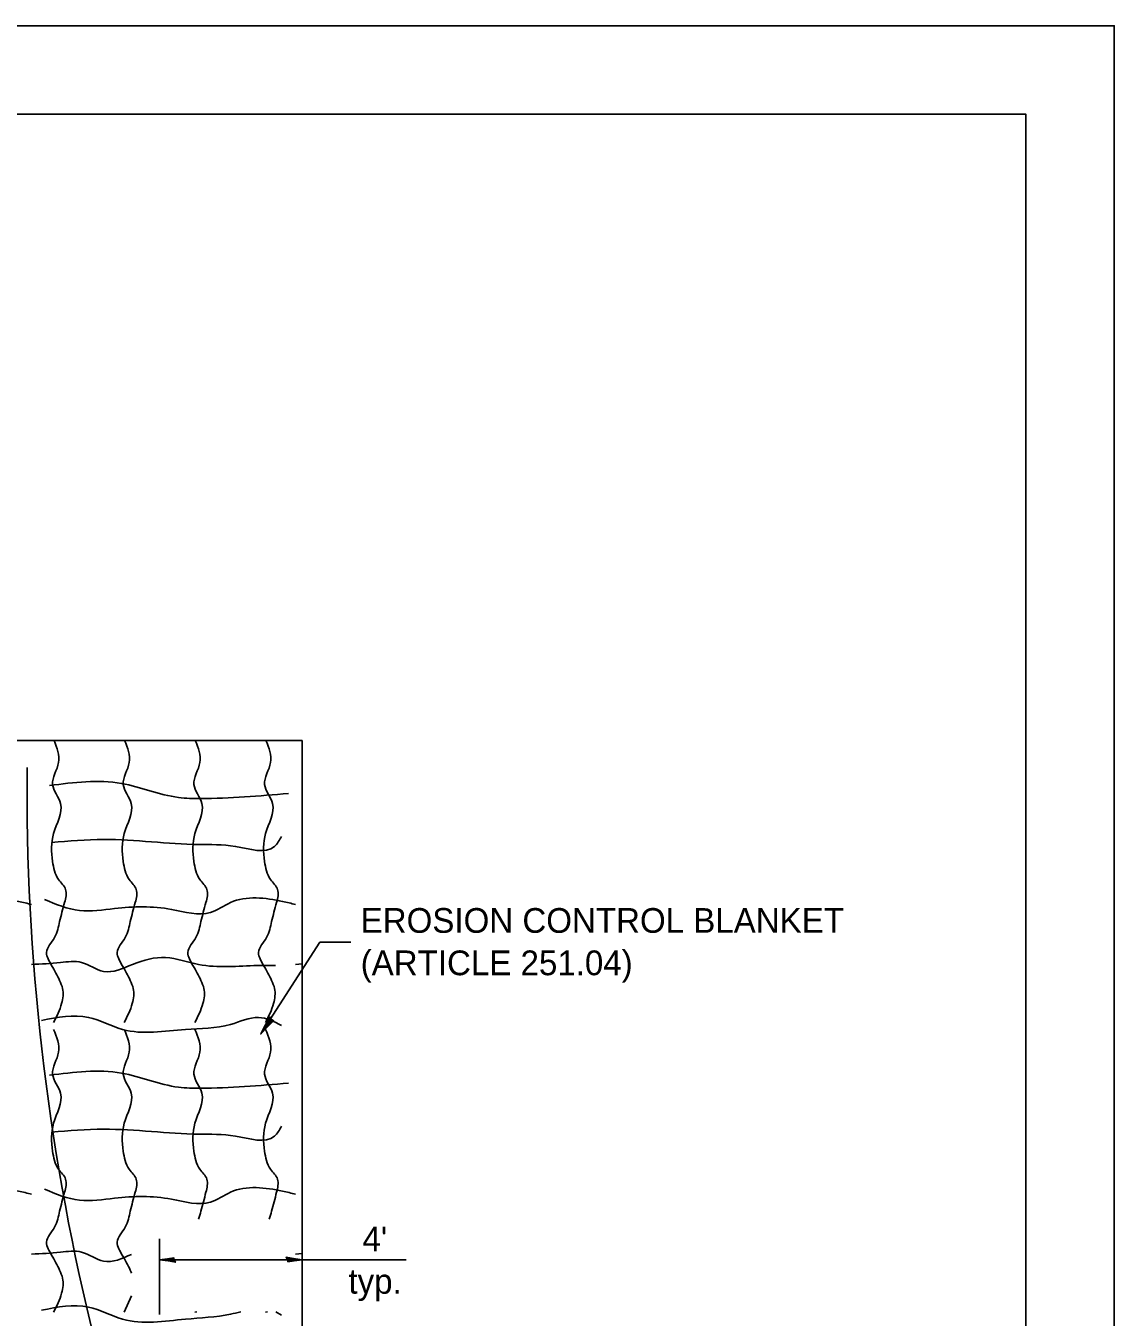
# Model space of a CAD drawing. Extents: x 0 to 2.83, y -0.08 to 1.83.
# Drawn here: x 2.32 to 2.833, y 1.224 to 1.833 of the extents above; entities that cross this region are included whole.
import ezdxf

# ---------------------------------------------------------------- set-up
doc = ezdxf.new("R2010")
doc.units = 0
for name, color, linetype in [('RD_Pr_Roadway_Dimensions', 7, 'Continuous'), ('RD_Pr_Roadway_Notes', 7, 'Continuous'), ('SH_General_Details', 7, 'Continuous'), ('SH_Printer_Plotting_Border', 7, 'Continuous')]:
    doc.layers.add(name, color=color, linetype=linetype)

msp = doc.modelspace()

# ---------------------------------------------------------------- linework, layer by layer
at = {"layer": 'RD_Pr_Roadway_Dimensions'}
for p, q in [((2.3830211272699726, 1.2254889575245478), (2.3830211272699726, 1.2612206242086985)), ((2.4993743915173545, 1.2513522908690073), (2.3830211272699726, 1.2513522908690073))]:
    msp.add_line(p, q, dxfattribs=at)
for points in [[(2.3899077939456297, 1.2512506241994599), (2.3896761272815956, 1.2522789575258888), (2.386764460609664, 1.2518356241981188), (2.3830211272699726, 1.2513522908690073), (2.3870177939398185, 1.2508022908570864), (2.390521127269973, 1.2501872908669212), (2.3899077939456297, 1.2512506241994599), (2.3895994606083226, 1.2519306242066124), (2.3855361272757842, 1.2513456242086984), (2.389977793938477, 1.2505656241970755), (2.389322793946971, 1.2514406241970757), (2.387456127272357, 1.2513222908573844), (2.3892511272696746, 1.2510506241920092)], [(2.443322793946971, 1.2514522908727326), (2.44355446061175, 1.250423957526932), (2.4464644606178596, 1.2508672908740737), (2.4502094606025113, 1.2513522908690073), (2.446211127287705, 1.2519006241957344), (2.4427094606025115, 1.2525156242052713), (2.443322793946971, 1.2514522908727326), (2.4436294606192006, 1.25077229086558), (2.4476944606168165, 1.251357290864239), (2.4432527939541235, 1.2521372908751167), (2.44390779394563, 1.251263957540194), (2.445774460620244, 1.2513822908597687), (2.443977793938477, 1.251653957525889)]]:
    msp.add_lwpolyline(points, dxfattribs=at)
at = {"layer": 'RD_Pr_Roadway_Notes'}
for p, q in [((2.4585877939527823, 1.4011522908608116), (2.43077279393505, 1.3578556241991617)), ((2.4732527939541233, 1.4011522908608116), (2.4585877939527823, 1.4011522908608116))]:
    msp.add_line(p, q, dxfattribs=at)
msp.add_lwpolyline([(2.4357244606083226, 1.3648622908594705), (2.4368194606168165, 1.3641256241994597), (2.434126127269675, 1.3614006241957344), (2.43077279393505, 1.3578556241991617), (2.4330394606059387, 1.3621606242063142), (2.434862793949057, 1.3660006241994598), (2.4357244606083226, 1.3648622908594705), (2.436332793937434, 1.3642189575235046), (2.432619460609366, 1.3603989575306572), (2.434927793946673, 1.3652672908703485), (2.4355244606202437, 1.364178957541535), (2.4340027939541233, 1.36235062420393), (2.4349911272792113, 1.3642972908618547)], dxfattribs=at)
at = {"layer": 'SH_General_Details'}
for p, q in [((2.833327666646799, 1.8333333334724111), (-5.666646798514799e-06, 1.8333333334922792)), ((2.833327666666666, 0), (2.833327666666666, 1.8333333334922792)), ((1.7981611272757843, 1.4962289575340846), (2.4502094606025113, 1.4962289575340846)), ((2.4502094606025113, 1.4962289575340846), (2.4502094606025113, 1.1593989575306574)), ((2.4502094606025113, 1.3909206241967775), (2.447146127269973, 1.3906339575248459)), ((2.4502094606025113, 1.2542872908713916), (2.447146127269973, 1.2540006241994597)), ((2.3697894606059386, 1.23431895752723), (2.3663594606189027, 1.22664729086558)), ((2.4006361272795096, 1.2268522908690074), (2.3996927939517394, 1.22664729086558)), ((2.433969460613091, 1.2268522908690074), (2.433026127285321, 1.22664729086558)), ((2.437889460609664, 1.2268522908690074), (2.440546127286364, 1.225233957529316))]:
    msp.add_line(p, q, dxfattribs=at)
msp.add_lwpolyline([(0.16666099999999995, 1.791666666825613), (2.791661000019868, 1.791666666825613), (2.791661000019868, 0.04166666682561239), (0.16666099999999995, 0.04166666682561239)], close=True, dxfattribs=at)
msp.add_arc((3.3957483897475496, 1.473383689582596), 1.0752650921392504, 179.45634444444454, 193.62727222222233, dxfattribs=at)
for points in [[(2.333211127287705, 1.4962289575340846), (2.3353861272795093, 1.4858939575354255), (2.332552793946673, 1.4755206242005028), (2.3363261272771254, 1.4665606242018439), (2.3330261272853208, 1.4524139575364687), (2.332552793946673, 1.4392072908679643), (2.3353861272795093, 1.4307206242086985), (2.3386861272720587, 1.4260006241994598), (2.338212793952782, 1.4198739575343826), (2.3358527939384772, 1.4109139575364686), (2.3334994606045973, 1.4033672908740737), (2.3297261272734, 1.3962939575317004), (2.3320794606072797, 1.3901606242063143), (2.3358527939384772, 1.383087290863196), (2.337266127274741, 1.3793206241923073), (2.3367994606165183, 1.372240624189625), (2.3330261272853208, 1.363280624190966)], [(2.3665444606212866, 1.4962289575340846), (2.3687194606130912, 1.4858939575354255), (2.3658861272795093, 1.4755206242005028), (2.369659460610707, 1.4665606242018439), (2.3663594606189027, 1.4524139575364687), (2.3658861272795093, 1.4392072908679643), (2.3687194606130912, 1.4307206242086985), (2.3720194606048954, 1.4260006241994598), (2.371546127286364, 1.4198739575343826), (2.3691861272720587, 1.4109139575364686), (2.366832793937434, 1.4033672908740737), (2.3630594606069817, 1.3962939575317004), (2.3654127939408616, 1.3901606242063143), (2.3691861272720587, 1.383087290863196), (2.370599460608323, 1.3793206241923073), (2.370132793949355, 1.372240624189625), (2.3663594606189027, 1.363280624190966)], [(2.3998777939541234, 1.4962289575340846), (2.4020527939466727, 1.4858939575354255), (2.399219460613091, 1.4755206242005028), (2.4029927939442888, 1.4665606242018439), (2.3996927939517394, 1.4524139575364687), (2.399219460613091, 1.4392072908679643), (2.4020527939466727, 1.4307206242086985), (2.4053527939384773, 1.4260006241994598), (2.4048794606192008, 1.4198739575343826), (2.4025194606048954, 1.4109139575364686), (2.400166127271016, 1.4033672908740737), (2.3963927939398184, 1.3962939575317004), (2.398746127274443, 1.3901606242063143), (2.4025194606048954, 1.383087290863196), (2.4039327939419044, 1.3793206241923073), (2.4034661272829365, 1.372240624189625), (2.3996927939517394, 1.363280624190966)], [(2.4332111272877053, 1.4962289575340846), (2.4353861272795094, 1.4858939575354255), (2.4325527939466727, 1.4755206242005028), (2.436326127277125, 1.4665606242018439), (2.433026127285321, 1.4524139575364687), (2.4325527939466727, 1.4392072908679643), (2.4353861272795094, 1.4307206242086985), (2.438686127272059, 1.4260006241994598), (2.4382127939527822, 1.4198739575343826), (2.4358527939384773, 1.4109139575364686), (2.4334994606045974, 1.4033672908740737), (2.4297261272734, 1.3962939575317004), (2.4320794606072798, 1.3901606242063143), (2.4358527939384773, 1.383087290863196), (2.437266127274741, 1.3793206241923073), (2.4367994606165184, 1.372240624189625), (2.433026127285321, 1.363280624190966)], [(2.331139460609664, 1.4750472908618548), (2.3650927939480137, 1.475993957539151), (2.3919727939432454, 1.4693872908751169), (2.4023461272781685, 1.4689139575364687), (2.443846127278168, 1.4712739575306573)], [(2.3320794606072797, 1.4481672908666232), (2.356606127268632, 1.449580624202887), (2.4014061272805525, 1.4472272908690074), (2.4188527939384774, 1.446280624190966), (2.437246127274443, 1.446280624190966), (2.440546127286364, 1.4509939575391508)], [(2.2158294606072797, 1.4167172908584276), (2.220792793936093, 1.41610062420393), (2.2372994606165184, 1.4170406242015459), (2.26417946061175, 1.4165739575224616), (2.282566127286662, 1.4151606242063144), (2.2919994606045977, 1.4198739575343826), (2.316526127285321, 1.4203472908737758), (2.322652793950398, 1.4189272908570865)], [(2.3287794606154755, 1.4212872908713916), (2.3452861272757843, 1.41610062420393), (2.361792793936093, 1.4170406242015459), (2.388672793951441, 1.4165739575224616), (2.4070594606069817, 1.4151606242063144), (2.416492793944289, 1.4198739575343826), (2.4410194606048954, 1.4203472908737758), (2.447146127269973, 1.4189272908570865)], [(2.4377127939527825, 1.3901606242063143), (2.4292261272734, 1.3901606242063143), (2.4014061272805525, 1.3906339575248459), (2.3858394606178597, 1.3939339575367669), (2.370279460615475, 1.3906339575248459), (2.356606127268632, 1.3873339575330415), (2.3462261272734, 1.391580624202887), (2.3363261272771254, 1.391580624202887), (2.322652793950398, 1.3906339575248459)], [(2.3273661272792117, 1.3642272908690074), (2.3495327939456296, 1.3656406242052712), (2.365566127286662, 1.3599806241991617), (2.39527279393505, 1.3599806241991617), (2.416492793944289, 1.3623406241933502), (2.429699460612048, 1.3656406242052712), (2.440546127286364, 1.3618672908740737)], [(2.3330261272853208, 1.3599806241991617), (2.3353861272795093, 1.349260624189923), (2.332552793946673, 1.3388872908751168), (2.3363261272771254, 1.3299272908570865), (2.3330261272853208, 1.3157806241909662), (2.332552793946673, 1.3025739575224617), (2.3353861272795093, 1.294087290863196), (2.3386861272720587, 1.2893672908740736), (2.338212793952782, 1.283240624189625), (2.3358527939384772, 1.274280624190966), (2.3334994606045973, 1.2667339575293162), (2.3297261272734, 1.2596606242063144), (2.3320794606072797, 1.2535272908608117), (2.3358527939384772, 1.2464539575378097), (2.337266127274741, 1.242687290866921), (2.3367994606165183, 1.235607290864239), (2.3330261272853208, 1.22664729086558)], [(2.3663594606189027, 1.3599806241991617), (2.3687194606130912, 1.349260624189923), (2.3658861272795093, 1.3388872908751168), (2.369659460610707, 1.3299272908570865), (2.3663594606189027, 1.3157806241909662), (2.3658861272795093, 1.3025739575224617), (2.3687194606130912, 1.294087290863196), (2.3720194606048954, 1.2893672908740736), (2.371546127286364, 1.283240624189625), (2.3691861272720587, 1.274280624190966), (2.366832793937434, 1.2667339575293162), (2.3630594606069817, 1.2596606242063144), (2.3654127939408616, 1.2535272908608117), (2.3691861272720587, 1.2464539575378097), (2.3697894606059386, 1.245120624204228)], [(2.3996927939517394, 1.3599806241991617), (2.4020527939466727, 1.349260624189923), (2.399219460613091, 1.3388872908751168), (2.4029927939442888, 1.3299272908570865), (2.3996927939517394, 1.3157806241909662), (2.399219460613091, 1.3025739575224617), (2.4020527939466727, 1.294087290863196), (2.4053527939384773, 1.2893672908740736), (2.4048794606192008, 1.283240624189625), (2.4025194606048954, 1.274280624190966), (2.4013861272795096, 1.270528957525889)], [(2.433026127285321, 1.3599806241991617), (2.4353861272795094, 1.349260624189923), (2.4325527939466727, 1.3388872908751168), (2.436326127277125, 1.3299272908570865), (2.433026127285321, 1.3157806241909662), (2.4325527939466727, 1.3025739575224617), (2.4353861272795094, 1.294087290863196), (2.438686127272059, 1.2893672908740736), (2.4382127939527822, 1.283240624189625), (2.4358527939384773, 1.274280624190966), (2.434719460613091, 1.270528957525889)], [(2.331139460609664, 1.3384139575364686), (2.3650927939480137, 1.3393606241943934), (2.3919727939432454, 1.3327539575296141), (2.4023461272781685, 1.3322806241909662), (2.443846127278168, 1.3346406242052713)], [(2.3320794606072797, 1.311533957541237), (2.356606127268632, 1.3129472908573845), (2.4014061272805525, 1.3105939575235048), (2.4188527939384774, 1.30964729086558), (2.437246127274443, 1.30964729086558), (2.440546127286364, 1.3143606241943935)], [(2.2158294606072797, 1.2800839575330414), (2.220792793936093, 1.2794672908584275), (2.2372994606165184, 1.2804072908560433), (2.26417946061175, 1.2799406241970757), (2.282566127286662, 1.2785272908608116), (2.2919994606045977, 1.283240624189625), (2.316526127285321, 1.283713957528273), (2.322652793950398, 1.2822939575317003)], [(2.3287794606154755, 1.2846539575258888), (2.3452861272757843, 1.2794672908584275), (2.361792793936093, 1.2804072908560433), (2.388672793951441, 1.2799406241970757), (2.4070594606069817, 1.2785272908608116), (2.416492793944289, 1.283240624189625), (2.4410194606048954, 1.283713957528273), (2.447146127269973, 1.2822939575317003)], [(2.3697894606059386, 1.2538906242052712), (2.356606127268632, 1.2507006242076555), (2.3462261272734, 1.2549472908573844), (2.3363261272771254, 1.2549472908573844), (2.322652793950398, 1.2540006241994597)], [(2.3273661272792117, 1.2275939575235046), (2.3495327939456296, 1.2290072908597687), (2.365566127286662, 1.2233472908737757), (2.39527279393505, 1.2233472908737757), (2.416492793944289, 1.2257072908679643), (2.4213061272768273, 1.2268522908690074)]]:
    msp.add_spline(points, degree=3, dxfattribs=at)
at = {"layer": 'SH_Printer_Plotting_Border'}
msp.add_lwpolyline([(-5.666646798514799e-06, 0), (2.8333276668454803, 0), (2.8333276668454803, 1.8333333334922792), (-5.666646798514799e-06, 1.8333333334922792)], close=True, dxfattribs=at)

# ---------------------------------------------------------------- texts
at = {"layer": 'RD_Pr_Roadway_Dimensions'}
for s, p in [("4' ", (2.4787210085013105, 1.2553552462855972)), ('typ.', (2.472093303099181, 1.2353552429522077))]:
    msp.add_text(s, height=0.011666669999999999, dxfattribs=at).set_placement(p)
at = {"layer": 'RD_Pr_Roadway_Notes'}
for s, p in [('EROSION CONTROL BLANKET', (2.4778794606192007, 1.40556895752723)), ('(ARTICLE 251.04)', (2.4778794606192007, 1.38556895752723))]:
    msp.add_text(s, height=0.011666669999999999, dxfattribs=at).set_placement(p)

doc.saveas('drawing.dxf')
